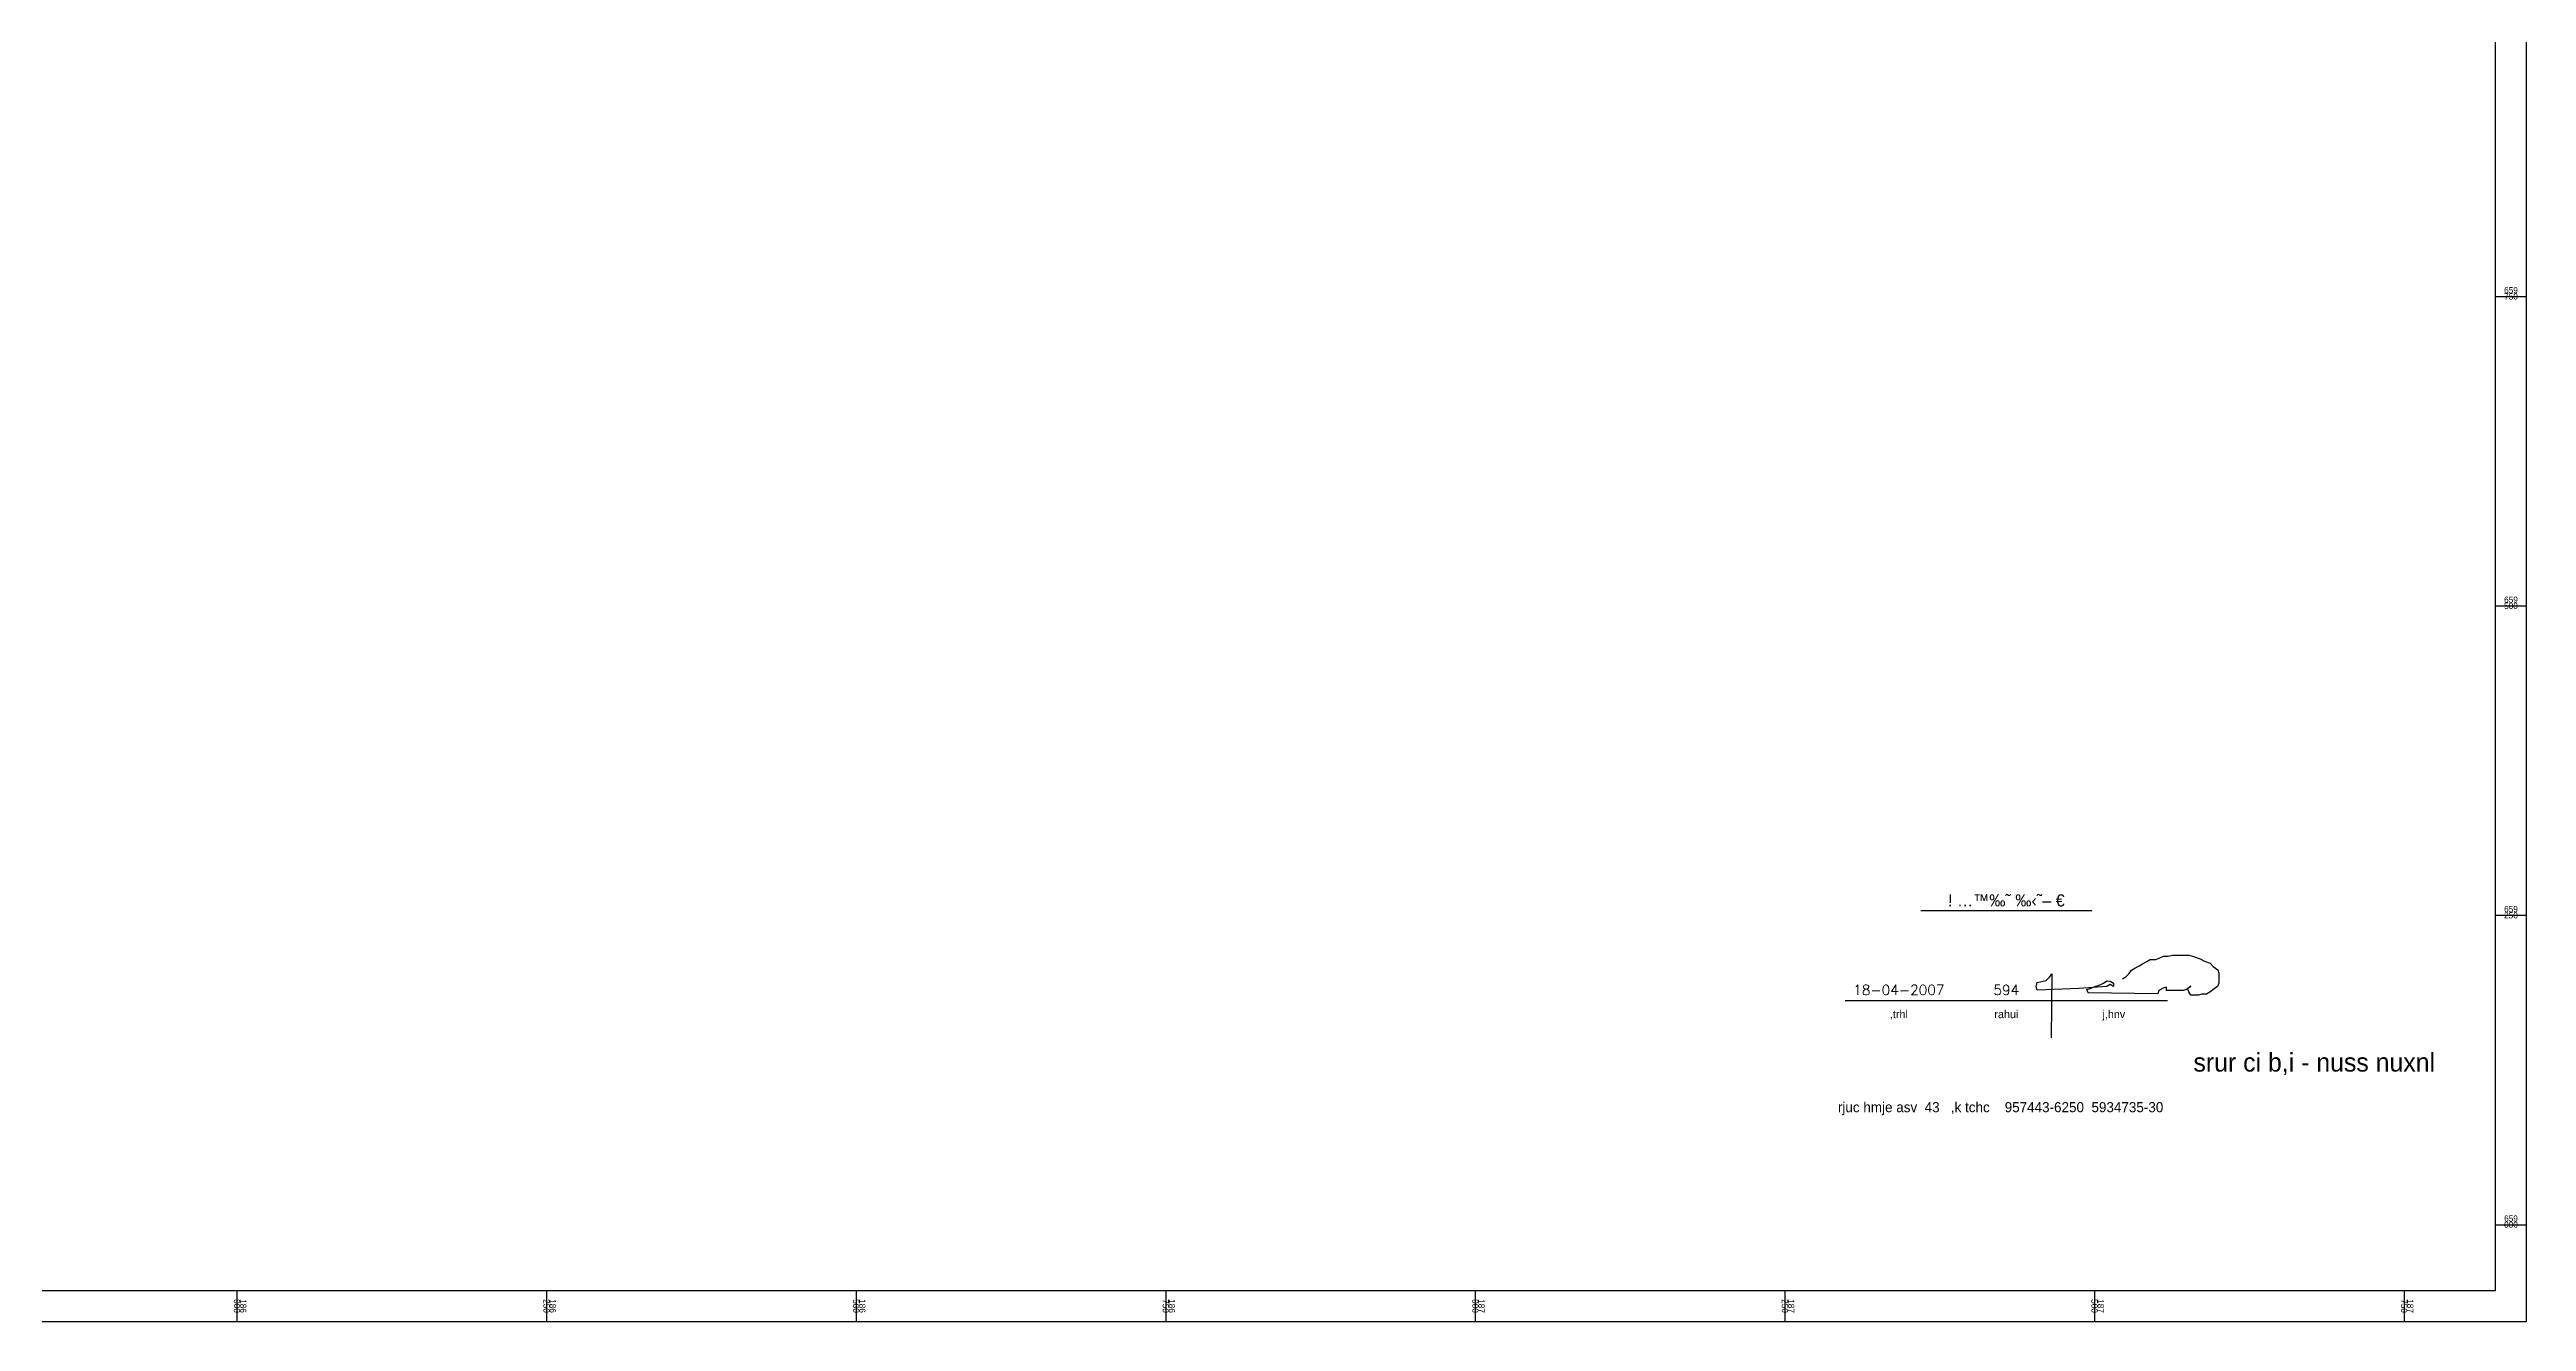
# Model space of a CAD drawing. Extents: x -493 to 187849, y -1657 to 664362.
# Drawn here: x 185849 to 187849, y 658922 to 659950 of the extents above; entities that cross this region are included whole.
import ezdxf
from ezdxf.enums import TextEntityAlignment as Align

# ---------------------------------------------------------------- set-up
doc = ezdxf.new("R2010")
doc.units = 0
doc.header["$MEASUREMENT"] = 0
doc.layers.get('0').update_dxf_attribs({"linetype": 'CONTINUOUS'})
for name, color, linetype in [('ARE-1', 7, 'CONTINUOUS'), ('DRWT001', 2, 'CONTINUOUS'), ('TR_GILYON', 7, 'CONTINUOUS'), ('USERTEXT2', 10, 'CONTINUOUS')]:
    doc.layers.add(name, color=color, linetype=linetype)
doc.styles.add('HEBTEXT', font='HEBTXT.SHX')
doc.styles.add('HEBTEXT$', font='HEBTXT$')
doc.styles.add('MIRYAM', font='MIRYM.SHX', dxfattribs={"width": 1.4})
doc.styles.add('ROMANS', font='romans')
doc.styles.add('TRHEBTXT', font='HEBTXT.SHX')

# ---------------------------------------------------------------- blocks, each defined once
blk = doc.blocks.new('LOGO')
at = {"layer": 'ARE-1'}
for p, q in [((8.589236263418002, -12.29018341907972), (9.307795460024465, -11.9407629356427)), ((9.307795460024465, -11.9407629356427), (9.84725328416232, -11.58890079554369)), ((9.84725328416232, -11.58890079554369), (10.56581248076878, -11.23948031210666)), ((10.56581248076878, -11.23948031210666), (11.10606633756998, -10.88762647360018)), ((11.10606633756998, -10.88762647360018), (11.9992150202246, -10.89694107861506)), ((11.9992150202246, -10.89694107861506), (12.53680594198715, -10.72409043722628)), ((12.53680594198715, -10.72409043722628), (13.25536513859362, -10.37466995378925)), ((13.25536513859362, -10.37466995378925), (13.97020249779763, -10.3821249584169)), ((13.97020249779763, -10.3821249584169), (14.68690077567408, -10.21114221900784)), ((14.68690077567408, -10.21114221900784), (17.36714285631865, -10.23909433552994)), ((17.36714285631865, -10.23909433552994), (18.08011929685023, -10.42498708419431)), ((18.08011929685023, -10.42498708419431), (19.14785746547273, -10.79303677741346)), ((19.14785746547273, -10.79303677741346), (19.858967003629, -11.157941024788)), ((19.858967003629, -11.157941024788), (20.74918988158458, -11.5241394195839)), ((20.74918988158458, -11.5241394195839), (21.27933114485677, -12.06561350888283)), ((-7.346629335671423, -15.33851303333545), (-7.160868353753131, -14.62604790279603)), ((-7.173906751941047, -15.87625962050627), (-7.346629335671423, -15.33851303333545)), ((-0.3800200511786329, -15.58962461994379), (-7.173906751941047, -15.87625962050627)), ((-7.160868353753131, -14.62604790279603), (-5.727471797902581, -14.28408242411048)), ((-5.727471797902581, -14.28408242411048), (-5.186153055132365, -13.75378253985095)), ((-5.186153055132365, -13.75378253985095), (-4.823145635732544, -13.22162305545181)), ((-4.823145635732544, -13.22162305545181), (-4.931156707947935, -23.57847102005483)), ((4.090241232195012, -15.2793304583159), (-0.3800200511786329, -15.58962461994379)), ((0.8686863924029353, -15.7811044711322), (1.407073346793879, -15.60826213156609)), ((1.042205008779149, -16.31885936001062), (0.8686863924029353, -15.7811044711322)), ((1.407073346793879, -15.60826213156609), (2.124836510754449, -15.25883334642147)), ((2.124836510754449, -15.25883334642147), (2.841534788630895, -15.08785060701241)), ((2.841534788630895, -15.08785060701241), (3.560099968900147, -14.73785636877805)), ((3.560099968900147, -14.73785636877805), (4.099551809375271, -14.38656798347635)), ((4.630495088996213, -14.92747661980941), (4.090241232195012, -15.2793304583159)), ((4.099551809375271, -14.38656798347635), (4.636077845111231, -14.39216338783184)), ((5.162497271038546, -15.29051296520417), (4.630495088996213, -14.92747661980941)), ((4.636077845111231, -14.39216338783184), (5.16808601075877, -14.75462597842061)), ((5.16808601075877, -14.75462597842061), (5.162497271038546, -15.29051296520417)), ((6.605210387617035, -14.05521125686433), (7.144662228109553, -13.70392287144755)), ((7.144662228109553, -13.70392287144755), (7.686777003565794, -13.17363128901947)), ((7.686777003565794, -13.17363128901947), (8.049778439320278, -12.64204555930256)), ((8.049778439320278, -12.64204555930256), (8.589236263418002, -12.29018341907972)), ((12.4828033976533, -15.9022275421204), (12.29890333446502, -16.43625492863181)), ((13.20136259425976, -15.55280705868337), (12.4828033976533, -15.9022275421204)), ((13.73895351600481, -15.37995641740967), (13.20136259425976, -15.55280705868337)), ((13.73337075988985, -15.91526964938721), (13.73895351600481, -15.37995641740967)), ((16.41361284055188, -15.94322176579421), (13.73337075988985, -15.91526964938721)), ((16.95199979505793, -15.77037942624555), (16.41361284055188, -15.94322176579421)), ((17.67241991031938, -15.24252119888696), (16.95199979505793, -15.77037942624555)), ((17.13217203714089, -15.59380128247228), (17.67241991031938, -15.24252119888696)), ((17.30569065357469, -16.13155617135946), (17.13217203714089, -15.59380128247228)), ((21.42040015966154, -15.63852300852183), (20.70077009336569, -16.16696329250048)), ((21.27933114485677, -12.06561350888283), (21.9885857479685, -12.60838174572696)), ((21.9606480327825, -15.28724292492775), (21.42040015966154, -15.63852300852183)), ((22.14454809604575, -14.75321553830996), (21.9606480327825, -15.28724292492775)), ((21.9885857479685, -12.60838174572696), (22.1613083316762, -13.14612833265885)), ((22.1613083316762, -13.14612833265885), (22.14454809604575, -14.75321553830996)), ((12.29890333446502, -16.43625492863181), (1.042205008779149, -16.31885936001062)), ((17.65752657709919, -16.67059690559763), (17.30569065357469, -16.13155617135946)), ((18.90809393927816, -16.68363901285572), (17.65752657709919, -16.67059690559763)), ((19.44568486104072, -16.51078837146692), (18.90809393927816, -16.68363901285572)), ((20.16052222024473, -16.51824337609456), (19.44568486104072, -16.51078837146692)), ((20.70077009336569, -16.16696329250048), (20.16052222024473, -16.51824337609456))]:
    blk.add_line(p, q, dxfattribs=at)
at = {"layer": 'USERTEXT2', "color": 5}
for p, q in [((-25.95692833412681, -2.973943052874006), (1.663582516651331, -2.973943052874006)), ((-38.18478400957815, -17.54965245947005), (13.89143819210221, -17.54965245947005))]:
    blk.add_line(p, q, dxfattribs=at)
at = {"layer": 'DRWT001', "color": 5, "style": 'MIRYAM'}
blk.add_text('srur ci b,i - nuss nuxnl', height=3, dxfattribs=at).set_placement((18.07304926929874, -29.02540159281807))
at = {"layer": 'USERTEXT2', "color": 5}
for s, height, style, p in [('! …™‰˜ ‰‹˜– €', 1.95, 'HEBTEXT', (-12.14667290873786, -2.339138682490045)), ('594', 1.625, 'ROMANS', (-12.14667290873786, -16.64938100608566)), (',trhl', 1.3, 'HEBTEXT$', (-29.50541364263154, -20.39261494384181)), ('rahui', 1.3, 'HEBTEXT$', (-12.14667290873786, -20.39261494384181)), ('j,hnv', 1.3, 'HEBTEXT$', (5.2120678251556, -20.39261494384181)), ('rjuc hmje asv  43   ,k tchc    957443-6250  5934735-30', 1.625, 'HEBTEXT$', (-13.07250378872237, -35.58938978546912))]:
    blk.add_text(s, height=height, dxfattribs=dict(at, style=style)).set_placement(p, align=Align.CENTER)
at = {"layer": 'USERTEXT2', "color": 5, "style": 'ROMANS'}
blk.add_attdef('25-01-01', text='', height=1.625, dxfattribs=at).set_placement((-29.50541364263154, -16.64938100608566), align=Align.CENTER)

msp = doc.modelspace()

# ---------------------------------------------------------------- linework, layer by layer
at = {"layer": 'TR_GILYON', "linetype": 'CONTINUOUS'}
for p, q in [((187823.8031921489, 659750), (187848.8031921489, 659750)), ((187823.8031921489, 659500), (187848.8031921489, 659500)), ((187823.8031921489, 659250), (187848.8031921489, 659250)), ((187823.8031921489, 659000), (187848.8031921489, 659000)), ((186000, 658946.7993400808), (186000, 658921.7993400808)), ((186250, 658946.7993400808), (186250, 658921.7993400808)), ((186500, 658946.7993400808), (186500, 658921.7993400808)), ((186750, 658946.7993400808), (186750, 658921.7993400808)), ((187000, 658946.7993400808), (187000, 658921.7993400808)), ((187250, 658946.7993400808), (187250, 658921.7993400808)), ((187500, 658946.7993400808), (187500, 658921.7993400808)), ((187750, 658946.7993400808), (187750, 658921.7993400808))]:
    msp.add_line(p, q, dxfattribs=at)
for points in [[(183412.316467117, 658921.7993400808), (187848.8031921489, 658921.7993400808), (187848.8031921489, 664361.7041465712), (183412.316467117, 664361.7041465712), (183412.316467117, 658921.7993400808)], [(183437.316467117, 658946.7993400808), (187823.8031921489, 658946.7993400808), (187823.8031921489, 664336.7041465712), (183437.316467117, 664336.7041465712), (183437.316467117, 658946.7993400808)]]:
    msp.add_lwpolyline(points, dxfattribs=at)

# ---------------------------------------------------------------- block references
at = {"xscale": 5, "yscale": 5, "zscale": 5}
msp.add_blockref('LOGO', (187489.5393736526, 659268.8441479423), dxfattribs=at).add_auto_attribs({'25-01-01': '18-04-2007'})

# ---------------------------------------------------------------- texts
at = {"layer": 'TR_GILYON', "linetype": 'CONTINUOUS', "style": 'TRHEBTXT'}
for s, p in [('659', (187836.3031921489, 659752.5)), ('750', (187836.3031921489, 659747.5)), ('500', (187836.3031921489, 659497.5)), ('659', (187836.3031921489, 659502.5)), ('250', (187836.3031921489, 659247.5)), ('659', (187836.3031921489, 659252.5)), ('000', (187836.3031921489, 658997.5)), ('659', (187836.3031921489, 659002.5))]:
    msp.add_text(s, height=5, dxfattribs=at).set_placement(p, align=Align.CENTER)
for s, p in [('000', (185997.5, 658934.2993400808)), ('186', (186002.5, 658934.2993400808)), ('250', (186247.5, 658934.2993400808)), ('186', (186252.5, 658934.2993400808)), ('500', (186497.5, 658934.2993400808)), ('186', (186502.5, 658934.2993400808)), ('750', (186747.5, 658934.2993400808)), ('186', (186752.5, 658934.2993400808)), ('000', (186997.5, 658934.2993400808)), ('187', (187002.5, 658934.2993400808)), ('250', (187247.5, 658934.2993400808)), ('187', (187252.5, 658934.2993400808)), ('500', (187497.5, 658934.2993400808)), ('187', (187502.5, 658934.2993400808)), ('750', (187747.5, 658934.2993400808)), ('187', (187752.5, 658934.2993400808))]:
    msp.add_text(s, height=5, rotation=270, dxfattribs=at).set_placement(p, align=Align.CENTER)

doc.saveas('drawing.dxf')
